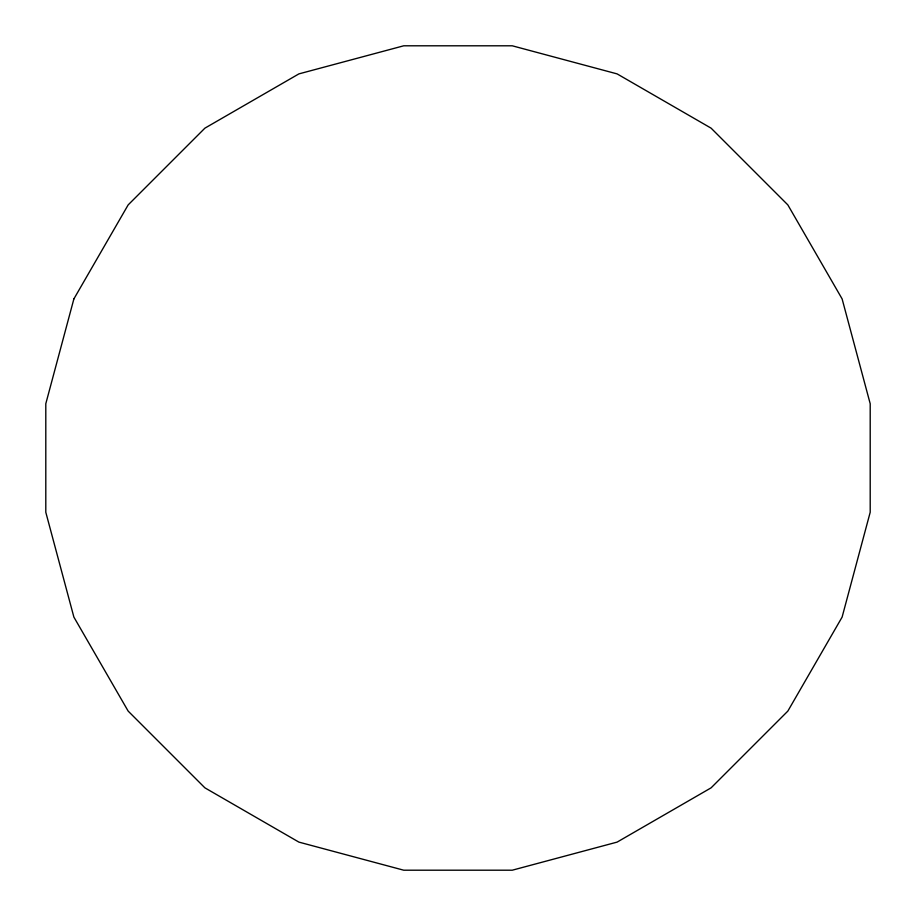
<?xml version="1.0" encoding="UTF-8"?>
<svg xmlns="http://www.w3.org/2000/svg" width="916" height="916" viewBox="0 0 916 916"><rect width="100%" height="100%" fill="white"/><g stroke="black" fill="none" stroke-linecap="round" stroke-linejoin="round"><path stroke-width="1.37" d="M73.887 298.902L45.8 403.738L45.8 512.262L73.887 617.098L128.16 711.102L204.898 787.84L298.902 842.113L403.738 870.2L512.262 870.2L617.098 842.113L711.102 787.84L787.84 711.102L842.113 617.098L870.2 512.262L870.2 403.738L842.113 298.902L787.84 204.898L711.102 128.16L617.098 73.887L512.262 45.8L403.738 45.8L298.902 73.887L204.898 128.16L128.16 204.898L73.887 298.902"/></g></svg>
